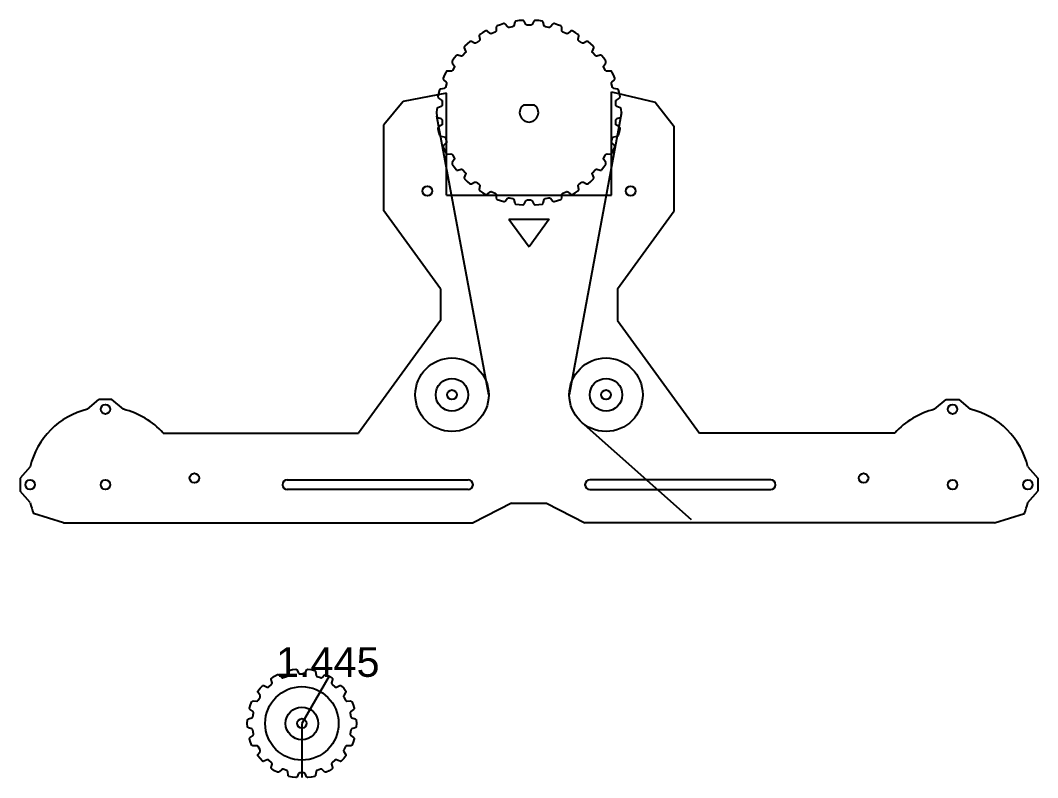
# Model space of a CAD drawing. Header units: inches. Extents: x 4 to 57.7, y -1.6 to 9.6.
# Drawn here: x 14.85 to 25.15, y -1.63 to 6.03 of the extents above; entities that cross this region are included whole.
import ezdxf

# ---------------------------------------------------------------- set-up
doc = ezdxf.new("R2010")
doc.units = ezdxf.units.IN
doc.header["$MEASUREMENT"] = 0
doc.layers.get('0').update_dxf_attribs({"lineweight": 25, "true_color": 0xffffff})
doc.styles.add('textstyle0', font='')
doc.styles.get('textstyle0').set_extended_font_data('Arial')

msp = doc.modelspace()

# ---------------------------------------------------------------- linework, layer by layer
at = {"color": 7, "true_color": 0x000000}
for p, q in [((19.711, 5.985), (19.677, 5.973)), ((19.745, 5.996), (19.711, 5.985)), ((19.748, 5.996), (19.745, 5.996)), ((19.753, 5.995), (19.748, 5.996)), ((19.756, 5.993), (19.753, 5.995)), ((19.76, 5.99), (19.756, 5.993)), ((19.782, 5.962), (19.76, 5.99)), ((19.856, 6.01), (19.847, 5.975)), ((19.857, 6.014), (19.856, 6.01)), ((19.86, 6.018), (19.857, 6.014)), ((19.864, 6.02), (19.86, 6.018)), ((19.867, 6.021), (19.864, 6.02)), ((19.902, 6.026), (19.867, 6.021)), ((19.938, 6.029), (19.902, 6.026)), ((19.941, 6.028), (19.938, 6.029)), ((19.945, 6.027), (19.941, 6.028)), ((19.948, 6.024), (19.945, 6.027)), ((19.951, 6.02), (19.948, 6.024)), ((19.967, 5.988), (19.951, 6.02)), ((19.97, 5.984), (19.967, 5.988)), ((19.973, 5.982), (19.97, 5.984)), ((19.977, 5.98), (19.973, 5.982)), ((19.981, 5.979), (19.977, 5.98)), ((20.019, 5.979), (19.981, 5.979)), ((20.023, 5.98), (20.019, 5.979)), ((20.027, 5.982), (20.023, 5.98)), ((20.03, 5.984), (20.027, 5.982)), ((20.033, 5.988), (20.03, 5.984)), ((20.049, 6.02), (20.033, 5.988)), ((20.052, 6.024), (20.049, 6.02)), ((20.055, 6.027), (20.052, 6.024)), ((20.059, 6.028), (20.055, 6.027)), ((20.062, 6.029), (20.059, 6.028)), ((20.098, 6.026), (20.062, 6.029)), ((20.133, 6.021), (20.098, 6.026)), ((20.136, 6.02), (20.133, 6.021)), ((20.14, 6.018), (20.136, 6.02)), ((20.143, 6.014), (20.14, 6.018)), ((20.144, 6.01), (20.143, 6.014)), ((20.153, 5.975), (20.144, 6.01)), ((20.24, 5.99), (20.218, 5.962)), ((20.244, 5.993), (20.24, 5.99)), ((20.247, 5.995), (20.244, 5.993)), ((20.252, 5.996), (20.247, 5.995)), ((20.255, 5.996), (20.252, 5.996)), ((20.289, 5.985), (20.255, 5.996)), ((20.323, 5.973), (20.289, 5.985)), ((19.497, 5.881), (19.496, 5.877)), ((19.496, 5.877), (19.496, 5.873)), ((19.499, 5.885), (19.497, 5.881)), ((19.501, 5.887), (19.499, 5.885)), ((19.532, 5.906), (19.501, 5.887)), ((19.563, 5.923), (19.532, 5.906)), ((19.567, 5.924), (19.563, 5.923)), ((19.571, 5.924), (19.567, 5.924)), ((19.575, 5.923), (19.571, 5.924)), ((19.579, 5.92), (19.575, 5.923)), ((19.607, 5.897), (19.579, 5.92)), ((19.61, 5.895), (19.607, 5.897)), ((19.615, 5.894), (19.61, 5.895)), ((19.619, 5.894), (19.615, 5.894)), ((19.623, 5.895), (19.619, 5.894)), ((19.657, 5.911), (19.623, 5.895)), ((19.661, 5.913), (19.657, 5.911)), ((19.664, 5.916), (19.661, 5.913)), ((19.666, 5.92), (19.664, 5.916)), ((19.667, 5.924), (19.666, 5.92)), ((19.668, 5.96), (19.667, 5.924)), ((19.669, 5.965), (19.668, 5.96)), ((19.671, 5.968), (19.669, 5.965)), ((19.674, 5.972), (19.671, 5.968)), ((19.677, 5.973), (19.674, 5.972)), ((19.785, 5.959), (19.782, 5.962)), ((19.789, 5.957), (19.785, 5.959)), ((19.793, 5.956), (19.789, 5.957)), ((19.798, 5.956), (19.793, 5.956)), ((19.834, 5.964), (19.798, 5.956)), ((19.839, 5.966), (19.834, 5.964)), ((19.842, 5.968), (19.839, 5.966)), ((19.845, 5.971), (19.842, 5.968)), ((19.847, 5.975), (19.845, 5.971)), ((20.155, 5.971), (20.153, 5.975)), ((20.158, 5.968), (20.155, 5.971)), ((20.161, 5.966), (20.158, 5.968)), ((20.166, 5.964), (20.161, 5.966)), ((20.202, 5.956), (20.166, 5.964)), ((20.207, 5.956), (20.202, 5.956)), ((20.211, 5.957), (20.207, 5.956)), ((20.215, 5.959), (20.211, 5.957)), ((20.218, 5.962), (20.215, 5.959)), ((20.326, 5.972), (20.323, 5.973)), ((20.329, 5.968), (20.326, 5.972)), ((20.331, 5.965), (20.329, 5.968)), ((20.332, 5.96), (20.331, 5.965)), ((20.333, 5.924), (20.332, 5.96)), ((20.334, 5.92), (20.333, 5.924)), ((20.336, 5.916), (20.334, 5.92)), ((20.339, 5.913), (20.336, 5.916)), ((20.343, 5.911), (20.339, 5.913)), ((20.377, 5.895), (20.343, 5.911)), ((20.381, 5.894), (20.377, 5.895)), ((20.385, 5.894), (20.381, 5.894)), ((20.39, 5.895), (20.385, 5.894)), ((20.393, 5.897), (20.39, 5.895)), ((20.421, 5.92), (20.393, 5.897)), ((20.425, 5.923), (20.421, 5.92)), ((20.429, 5.924), (20.425, 5.923)), ((20.433, 5.924), (20.429, 5.924)), ((20.437, 5.923), (20.433, 5.924)), ((20.468, 5.906), (20.437, 5.923)), ((20.499, 5.887), (20.468, 5.906)), ((20.501, 5.885), (20.499, 5.887)), ((20.503, 5.881), (20.501, 5.885)), ((20.504, 5.877), (20.503, 5.881)), ((20.504, 5.873), (20.504, 5.877)), ((19.374, 5.791), (19.348, 5.766)), ((19.401, 5.814), (19.374, 5.791)), ((19.404, 5.816), (19.401, 5.814)), ((19.408, 5.816), (19.404, 5.816)), ((19.412, 5.816), (19.408, 5.816)), ((19.416, 5.815), (19.412, 5.816)), ((19.448, 5.798), (19.416, 5.815)), ((19.453, 5.797), (19.448, 5.798)), ((19.457, 5.797), (19.453, 5.797)), ((19.461, 5.797), (19.457, 5.797)), ((19.465, 5.8), (19.461, 5.797)), ((19.495, 5.821), (19.465, 5.8)), ((19.499, 5.825), (19.495, 5.821)), ((19.496, 5.873), (19.502, 5.837)), ((19.501, 5.828), (19.499, 5.825)), ((19.502, 5.833), (19.501, 5.828)), ((19.502, 5.837), (19.502, 5.833)), ((20.498, 5.837), (20.504, 5.873)), ((20.498, 5.833), (20.498, 5.837)), ((20.499, 5.828), (20.498, 5.833)), ((20.501, 5.825), (20.499, 5.828)), ((20.505, 5.821), (20.501, 5.825)), ((20.535, 5.8), (20.505, 5.821)), ((20.539, 5.797), (20.535, 5.8)), ((20.543, 5.797), (20.539, 5.797)), ((20.547, 5.797), (20.543, 5.797)), ((20.552, 5.798), (20.547, 5.797)), ((20.584, 5.815), (20.552, 5.798)), ((20.588, 5.816), (20.584, 5.815)), ((20.592, 5.816), (20.588, 5.816)), ((20.596, 5.816), (20.592, 5.816)), ((20.599, 5.814), (20.596, 5.816)), ((20.626, 5.791), (20.599, 5.814)), ((20.652, 5.766), (20.626, 5.791)), ((19.265, 5.674), (19.243, 5.645)), ((19.267, 5.676), (19.265, 5.674)), ((19.271, 5.678), (19.267, 5.676)), ((19.275, 5.678), (19.271, 5.678)), ((19.28, 5.678), (19.275, 5.678)), ((19.314, 5.668), (19.28, 5.678)), ((19.319, 5.668), (19.314, 5.668)), ((19.323, 5.668), (19.319, 5.668)), ((19.327, 5.67), (19.323, 5.668)), ((19.33, 5.673), (19.327, 5.67)), ((19.355, 5.701), (19.33, 5.673)), ((19.346, 5.763), (19.344, 5.759)), ((19.344, 5.759), (19.344, 5.755)), ((19.344, 5.755), (19.345, 5.751)), ((19.345, 5.751), (19.358, 5.717)), ((19.348, 5.766), (19.346, 5.763)), ((19.358, 5.704), (19.355, 5.701)), ((19.358, 5.717), (19.359, 5.713)), ((19.359, 5.709), (19.358, 5.704)), ((19.359, 5.713), (19.359, 5.709)), ((20.641, 5.713), (20.642, 5.717)), ((20.641, 5.709), (20.641, 5.713)), ((20.642, 5.704), (20.641, 5.709)), ((20.642, 5.717), (20.655, 5.751)), ((20.645, 5.701), (20.642, 5.704)), ((20.67, 5.673), (20.645, 5.701)), ((20.654, 5.763), (20.652, 5.766)), ((20.656, 5.759), (20.654, 5.763)), ((20.655, 5.751), (20.656, 5.755)), ((20.656, 5.755), (20.656, 5.759)), ((20.673, 5.67), (20.67, 5.673)), ((20.677, 5.668), (20.673, 5.67)), ((20.681, 5.668), (20.677, 5.668)), ((20.686, 5.668), (20.681, 5.668)), ((20.72, 5.678), (20.686, 5.668)), ((20.725, 5.678), (20.72, 5.678)), ((20.729, 5.678), (20.725, 5.678)), ((20.733, 5.676), (20.729, 5.678)), ((20.735, 5.674), (20.733, 5.676)), ((20.757, 5.645), (20.735, 5.674)), ((19.222, 5.616), (19.221, 5.613)), ((19.221, 5.613), (19.221, 5.608)), ((19.221, 5.608), (19.221, 5.604)), ((19.221, 5.604), (19.223, 5.6)), ((19.243, 5.645), (19.222, 5.616)), ((19.223, 5.6), (19.243, 5.57)), ((19.243, 5.57), (19.245, 5.566)), ((19.245, 5.566), (19.246, 5.562)), ((20.754, 5.562), (20.755, 5.566)), ((20.755, 5.566), (20.757, 5.57)), ((20.778, 5.616), (20.757, 5.645)), ((20.757, 5.57), (20.777, 5.6)), ((20.777, 5.6), (20.779, 5.604)), ((20.779, 5.613), (20.778, 5.616)), ((20.779, 5.608), (20.779, 5.613)), ((20.779, 5.604), (20.779, 5.608)), ((19.145, 5.476), (19.131, 5.443)), ((19.16, 5.508), (19.145, 5.476)), ((19.162, 5.511), (19.16, 5.508)), ((19.166, 5.513), (19.162, 5.511)), ((19.17, 5.515), (19.166, 5.513)), ((19.174, 5.515), (19.17, 5.515)), ((19.21, 5.513), (19.174, 5.515)), ((19.215, 5.513), (19.21, 5.513)), ((19.219, 5.515), (19.215, 5.513)), ((19.222, 5.518), (19.219, 5.515)), ((19.225, 5.521), (19.222, 5.518)), ((19.243, 5.553), (19.225, 5.521)), ((19.245, 5.558), (19.243, 5.553)), ((19.246, 5.562), (19.245, 5.558)), ((20.755, 5.558), (20.754, 5.562)), ((20.757, 5.553), (20.755, 5.558)), ((20.775, 5.521), (20.757, 5.553)), ((20.778, 5.518), (20.775, 5.521)), ((20.781, 5.515), (20.778, 5.518)), ((20.785, 5.513), (20.781, 5.515)), ((20.79, 5.513), (20.785, 5.513)), ((20.826, 5.515), (20.79, 5.513)), ((20.83, 5.515), (20.826, 5.515)), ((20.834, 5.513), (20.83, 5.515)), ((20.838, 5.511), (20.834, 5.513)), ((20.84, 5.508), (20.838, 5.511)), ((20.855, 5.476), (20.84, 5.508)), ((20.869, 5.443), (20.855, 5.476)), ((19.131, 5.443), (19.131, 5.44)), ((19.131, 5.44), (19.131, 5.435)), ((19.131, 5.435), (19.133, 5.431)), ((19.133, 5.431), (19.135, 5.428)), ((19.135, 5.428), (19.161, 5.402)), ((19.165, 5.386), (19.153, 5.351)), ((19.161, 5.402), (19.164, 5.399)), ((19.164, 5.399), (19.165, 5.395)), ((19.165, 5.395), (19.165, 5.391)), ((19.165, 5.391), (19.165, 5.386)), ((20.835, 5.395), (20.836, 5.399)), ((20.835, 5.391), (20.835, 5.395)), ((20.835, 5.386), (20.835, 5.391)), ((20.847, 5.351), (20.835, 5.386)), ((20.836, 5.399), (20.839, 5.402)), ((20.839, 5.402), (20.865, 5.428)), ((20.865, 5.428), (20.867, 5.431)), ((20.867, 5.431), (20.869, 5.435)), ((20.869, 5.44), (20.869, 5.443)), ((20.869, 5.435), (20.869, 5.44)), ((19.084, 5.29), (19.078, 5.254)), ((19.093, 5.325), (19.084, 5.29)), ((19.094, 5.327), (19.093, 5.325)), ((19.097, 5.331), (19.094, 5.327)), ((19.101, 5.333), (19.097, 5.331)), ((19.105, 5.334), (19.101, 5.333)), ((19.141, 5.34), (19.105, 5.334)), ((19.145, 5.341), (19.141, 5.34)), ((19.148, 5.343), (19.145, 5.341)), ((19.151, 5.347), (19.148, 5.343)), ((19.153, 5.351), (19.151, 5.347)), ((19.165, 4.26), (19.165, 5.293)), ((20.835, 4.26), (20.835, 5.307)), ((20.849, 5.347), (20.847, 5.351)), ((20.852, 5.343), (20.849, 5.347)), ((20.855, 5.341), (20.852, 5.343)), ((20.859, 5.34), (20.855, 5.341)), ((20.895, 5.334), (20.859, 5.34)), ((20.899, 5.333), (20.895, 5.334)), ((20.903, 5.331), (20.899, 5.333)), ((20.906, 5.327), (20.903, 5.331)), ((20.907, 5.325), (20.906, 5.327)), ((20.916, 5.29), (20.907, 5.325)), ((20.922, 5.254), (20.916, 5.29)), ((19.109, 5.156), (19.075, 5.143)), ((19.078, 5.254), (19.078, 5.251)), ((19.078, 5.251), (19.079, 5.247)), ((19.079, 5.247), (19.082, 5.243)), ((19.082, 5.243), (19.085, 5.241)), ((19.085, 5.241), (19.115, 5.221)), ((19.112, 5.158), (19.109, 5.156)), ((19.115, 5.161), (19.112, 5.158)), ((19.115, 5.221), (19.119, 5.218)), ((19.117, 5.165), (19.115, 5.161)), ((19.119, 5.169), (19.117, 5.165)), ((19.119, 5.218), (19.121, 5.215)), ((19.122, 5.206), (19.119, 5.169)), ((19.121, 5.215), (19.122, 5.211)), ((19.122, 5.211), (19.122, 5.206)), ((20.878, 5.211), (20.879, 5.215)), ((20.878, 5.206), (20.878, 5.211)), ((20.881, 5.169), (20.878, 5.206)), ((20.879, 5.215), (20.881, 5.218)), ((20.881, 5.218), (20.885, 5.221)), ((20.883, 5.165), (20.881, 5.169)), ((20.885, 5.161), (20.883, 5.165)), ((20.885, 5.221), (20.915, 5.241)), ((20.888, 5.158), (20.885, 5.161)), ((20.891, 5.156), (20.888, 5.158)), ((20.925, 5.143), (20.891, 5.156)), ((20.915, 5.241), (20.918, 5.243)), ((20.918, 5.243), (20.921, 5.247)), ((20.921, 5.247), (20.922, 5.251)), ((20.922, 5.251), (20.922, 5.254)), ((19.065, 5.131), (19.064, 5.095)), ((19.064, 5.095), (19.065, 5.059)), ((19.066, 5.134), (19.065, 5.131)), ((19.065, 5.059), (19.066, 5.056)), ((19.068, 5.138), (19.066, 5.134)), ((19.066, 5.056), (19.068, 5.052)), ((19.071, 5.141), (19.068, 5.138)), ((19.068, 5.052), (19.071, 5.049)), ((19.075, 5.143), (19.071, 5.141)), ((19.071, 5.049), (19.075, 5.047)), ((20.929, 5.141), (20.925, 5.143)), ((20.925, 5.047), (20.929, 5.049)), ((20.932, 5.138), (20.929, 5.141)), ((20.929, 5.049), (20.932, 5.052)), ((20.934, 5.134), (20.932, 5.138)), ((20.932, 5.052), (20.934, 5.056)), ((20.935, 5.131), (20.934, 5.134)), ((20.934, 5.056), (20.935, 5.059)), ((20.936, 5.095), (20.935, 5.131)), ((20.935, 5.059), (20.936, 5.095)), ((18.529, 4.101), (18.529, 4.972)), ((19.075, 5.047), (19.109, 5.035)), ((19.082, 4.947), (19.079, 4.943)), ((19.085, 4.95), (19.082, 4.947)), ((19.115, 4.969), (19.085, 4.95)), ((19.109, 5.035), (19.112, 5.032)), ((19.112, 5.032), (19.115, 5.029)), ((19.115, 5.029), (19.117, 5.026)), ((19.119, 4.972), (19.115, 4.969)), ((19.117, 5.026), (19.119, 5.021)), ((19.119, 5.021), (19.122, 4.984)), ((19.121, 4.975), (19.119, 4.972)), ((19.122, 4.98), (19.121, 4.975)), ((19.122, 4.984), (19.122, 4.98)), ((20.878, 4.984), (20.881, 5.021)), ((20.878, 4.98), (20.878, 4.984)), ((20.879, 4.975), (20.878, 4.98)), ((20.881, 4.972), (20.879, 4.975)), ((20.881, 5.021), (20.883, 5.026)), ((20.885, 4.969), (20.881, 4.972)), ((20.883, 5.026), (20.885, 5.029)), ((20.885, 5.029), (20.888, 5.032)), ((20.915, 4.95), (20.885, 4.969)), ((20.888, 5.032), (20.891, 5.035)), ((20.891, 5.035), (20.925, 5.047)), ((20.918, 4.947), (20.915, 4.95)), ((20.921, 4.943), (20.918, 4.947)), ((21.471, 4.101), (21.471, 4.954)), ((19.079, 4.943), (19.078, 4.939)), ((19.078, 4.939), (19.078, 4.936)), ((19.078, 4.936), (19.084, 4.9)), ((19.084, 4.9), (19.093, 4.866)), ((19.093, 4.866), (19.094, 4.863)), ((19.094, 4.863), (19.097, 4.859)), ((19.097, 4.859), (19.101, 4.857)), ((19.101, 4.857), (19.105, 4.856)), ((19.105, 4.856), (19.141, 4.851)), ((19.141, 4.851), (19.145, 4.849)), ((19.145, 4.849), (19.148, 4.847)), ((19.148, 4.847), (19.151, 4.844)), ((19.151, 4.844), (19.153, 4.84)), ((20.847, 4.84), (20.849, 4.844)), ((20.849, 4.844), (20.852, 4.847)), ((20.852, 4.847), (20.855, 4.849)), ((20.855, 4.849), (20.859, 4.851)), ((20.859, 4.851), (20.895, 4.856)), ((20.895, 4.856), (20.899, 4.857)), ((20.899, 4.857), (20.903, 4.859)), ((20.903, 4.859), (20.906, 4.863)), ((20.906, 4.863), (20.907, 4.866)), ((20.907, 4.866), (20.916, 4.9)), ((20.916, 4.9), (20.922, 4.936)), ((20.922, 4.939), (20.921, 4.943)), ((20.922, 4.936), (20.922, 4.939)), ((19.133, 4.759), (19.131, 4.755)), ((19.131, 4.755), (19.131, 4.751)), ((19.131, 4.751), (19.131, 4.747)), ((19.131, 4.747), (19.145, 4.714)), ((19.135, 4.763), (19.133, 4.759)), ((19.161, 4.788), (19.135, 4.763)), ((19.153, 4.84), (19.165, 4.804)), ((19.164, 4.791), (19.161, 4.788)), ((19.165, 4.795), (19.164, 4.791)), ((19.165, 4.804), (19.165, 4.8)), ((19.165, 4.8), (19.165, 4.795)), ((20.835, 4.804), (20.847, 4.84)), ((20.835, 4.8), (20.835, 4.804)), ((20.835, 4.795), (20.835, 4.8)), ((20.836, 4.791), (20.835, 4.795)), ((20.839, 4.788), (20.836, 4.791)), ((20.865, 4.763), (20.839, 4.788)), ((20.855, 4.714), (20.869, 4.747)), ((20.867, 4.759), (20.865, 4.763)), ((20.869, 4.755), (20.867, 4.759)), ((20.869, 4.751), (20.869, 4.755)), ((20.869, 4.747), (20.869, 4.751)), ((19.145, 4.714), (19.16, 4.682)), ((19.16, 4.682), (19.162, 4.679)), ((19.162, 4.679), (19.166, 4.677)), ((19.166, 4.677), (19.17, 4.675)), ((19.17, 4.675), (19.174, 4.675)), ((19.174, 4.675), (19.21, 4.677)), ((19.21, 4.677), (19.215, 4.677)), ((19.215, 4.677), (19.219, 4.675)), ((19.219, 4.675), (19.222, 4.673)), ((19.222, 4.673), (19.225, 4.669)), ((19.225, 4.669), (19.243, 4.637)), ((19.243, 4.637), (19.245, 4.633)), ((20.755, 4.633), (20.757, 4.637)), ((20.757, 4.637), (20.775, 4.669)), ((20.775, 4.669), (20.778, 4.673)), ((20.778, 4.673), (20.781, 4.675)), ((20.781, 4.675), (20.785, 4.677)), ((20.785, 4.677), (20.79, 4.677)), ((20.79, 4.677), (20.826, 4.675)), ((20.826, 4.675), (20.83, 4.675)), ((20.83, 4.675), (20.834, 4.677)), ((20.834, 4.677), (20.838, 4.679)), ((20.838, 4.679), (20.84, 4.682)), ((20.84, 4.682), (20.855, 4.714)), ((19.223, 4.59), (19.221, 4.586)), ((19.221, 4.586), (19.221, 4.582)), ((19.221, 4.582), (19.221, 4.577)), ((19.221, 4.577), (19.222, 4.574)), ((19.222, 4.574), (19.243, 4.545)), ((19.243, 4.62), (19.223, 4.59)), ((19.245, 4.624), (19.243, 4.62)), ((19.243, 4.545), (19.265, 4.516)), ((19.245, 4.633), (19.246, 4.628)), ((19.246, 4.628), (19.245, 4.624)), ((20.735, 4.516), (20.757, 4.545)), ((20.754, 4.628), (20.755, 4.633)), ((20.755, 4.624), (20.754, 4.628)), ((20.757, 4.62), (20.755, 4.624)), ((20.777, 4.59), (20.757, 4.62)), ((20.757, 4.545), (20.778, 4.574)), ((20.779, 4.586), (20.777, 4.59)), ((20.778, 4.574), (20.779, 4.577)), ((20.779, 4.582), (20.779, 4.586)), ((20.779, 4.577), (20.779, 4.582)), ((19.265, 4.516), (19.267, 4.514)), ((19.267, 4.514), (19.271, 4.513)), ((19.271, 4.513), (19.275, 4.512)), ((19.275, 4.512), (19.28, 4.512)), ((19.28, 4.512), (19.314, 4.522)), ((19.314, 4.522), (19.319, 4.523)), ((19.319, 4.523), (19.323, 4.522)), ((19.323, 4.522), (19.327, 4.52)), ((19.327, 4.52), (19.33, 4.517)), ((19.33, 4.517), (19.355, 4.49)), ((19.345, 4.439), (19.344, 4.435)), ((19.344, 4.435), (19.344, 4.431)), ((19.344, 4.431), (19.346, 4.427)), ((19.358, 4.473), (19.345, 4.439)), ((19.355, 4.49), (19.358, 4.486)), ((19.358, 4.486), (19.359, 4.482)), ((19.359, 4.477), (19.358, 4.473)), ((19.359, 4.482), (19.359, 4.477)), ((20.641, 4.482), (20.642, 4.486)), ((20.641, 4.477), (20.641, 4.482)), ((20.642, 4.473), (20.641, 4.477)), ((20.642, 4.486), (20.645, 4.49)), ((20.655, 4.439), (20.642, 4.473)), ((20.645, 4.49), (20.67, 4.517)), ((20.654, 4.427), (20.656, 4.431)), ((20.656, 4.435), (20.655, 4.439)), ((20.656, 4.431), (20.656, 4.435)), ((20.67, 4.517), (20.673, 4.52)), ((20.673, 4.52), (20.677, 4.522)), ((20.677, 4.522), (20.681, 4.523)), ((20.681, 4.523), (20.686, 4.522)), ((20.686, 4.522), (20.72, 4.512)), ((20.72, 4.512), (20.725, 4.512)), ((20.725, 4.512), (20.729, 4.513)), ((20.729, 4.513), (20.733, 4.514)), ((20.733, 4.514), (20.735, 4.516)), ((19.346, 4.427), (19.348, 4.424)), ((19.348, 4.424), (19.374, 4.399)), ((19.374, 4.399), (19.401, 4.376)), ((19.401, 4.376), (19.404, 4.375)), ((19.404, 4.375), (19.408, 4.374)), ((19.408, 4.374), (19.412, 4.374)), ((19.412, 4.374), (19.416, 4.375)), ((19.416, 4.375), (19.448, 4.392)), ((19.448, 4.392), (19.453, 4.393)), ((19.453, 4.393), (19.457, 4.394)), ((19.457, 4.394), (19.461, 4.393)), ((19.461, 4.393), (19.465, 4.391)), ((19.465, 4.391), (19.495, 4.369)), ((19.495, 4.369), (19.499, 4.366)), ((19.502, 4.353), (19.496, 4.318)), ((19.499, 4.366), (19.501, 4.362)), ((19.501, 4.362), (19.502, 4.358)), ((19.502, 4.358), (19.502, 4.353)), ((20.498, 4.358), (20.499, 4.362)), ((20.498, 4.353), (20.498, 4.358)), ((20.504, 4.318), (20.498, 4.353)), ((20.499, 4.362), (20.501, 4.366)), ((20.501, 4.366), (20.505, 4.369)), ((20.505, 4.369), (20.535, 4.391)), ((20.535, 4.391), (20.539, 4.393)), ((20.539, 4.393), (20.543, 4.394)), ((20.543, 4.394), (20.547, 4.393)), ((20.547, 4.393), (20.552, 4.392)), ((20.552, 4.392), (20.584, 4.375)), ((20.584, 4.375), (20.588, 4.374)), ((20.588, 4.374), (20.592, 4.374)), ((20.592, 4.374), (20.596, 4.375)), ((20.596, 4.375), (20.599, 4.376)), ((20.599, 4.376), (20.626, 4.399)), ((20.626, 4.399), (20.652, 4.424)), ((20.652, 4.424), (20.654, 4.427)), ((19.496, 4.318), (19.496, 4.313)), ((19.496, 4.313), (19.497, 4.309)), ((19.497, 4.309), (19.499, 4.305)), ((19.499, 4.305), (19.501, 4.303)), ((19.501, 4.303), (19.532, 4.284)), ((19.532, 4.284), (19.563, 4.267)), ((19.563, 4.267), (19.567, 4.266)), ((19.567, 4.266), (19.571, 4.266)), ((19.571, 4.266), (19.575, 4.267)), ((19.575, 4.267), (19.579, 4.27)), ((19.579, 4.27), (19.607, 4.293)), ((19.607, 4.293), (19.61, 4.295)), ((19.61, 4.295), (19.615, 4.296)), ((19.615, 4.296), (19.619, 4.296)), ((19.619, 4.296), (19.623, 4.295)), ((19.623, 4.295), (19.657, 4.28)), ((19.657, 4.28), (19.661, 4.277)), ((19.661, 4.277), (19.664, 4.274)), ((19.664, 4.274), (19.666, 4.27)), ((19.666, 4.27), (19.667, 4.266)), ((19.667, 4.266), (19.668, 4.23)), ((19.668, 4.23), (19.669, 4.226)), ((19.669, 4.226), (19.671, 4.222)), ((19.76, 4.2), (19.782, 4.229)), ((19.782, 4.229), (19.785, 4.231)), ((19.785, 4.231), (19.789, 4.233)), ((19.789, 4.233), (19.793, 4.234)), ((19.793, 4.234), (19.798, 4.234)), ((19.798, 4.234), (19.834, 4.226)), ((19.834, 4.226), (19.839, 4.225)), ((19.839, 4.225), (19.842, 4.222)), ((20.158, 4.222), (20.161, 4.225)), ((20.161, 4.225), (20.166, 4.226)), ((20.166, 4.226), (20.202, 4.234)), ((20.202, 4.234), (20.207, 4.234)), ((20.207, 4.234), (20.211, 4.233)), ((20.211, 4.233), (20.215, 4.231)), ((20.215, 4.231), (20.218, 4.229)), ((20.218, 4.229), (20.24, 4.2)), ((20.329, 4.222), (20.331, 4.226)), ((20.331, 4.226), (20.332, 4.23)), ((20.332, 4.23), (20.333, 4.266)), ((20.333, 4.266), (20.334, 4.27)), ((20.334, 4.27), (20.336, 4.274)), ((20.336, 4.274), (20.339, 4.277)), ((20.339, 4.277), (20.343, 4.28)), ((20.343, 4.28), (20.377, 4.295)), ((20.377, 4.295), (20.381, 4.296)), ((20.381, 4.296), (20.385, 4.296)), ((20.385, 4.296), (20.39, 4.295)), ((20.39, 4.295), (20.393, 4.293)), ((20.393, 4.293), (20.421, 4.27)), ((20.421, 4.27), (20.425, 4.267)), ((20.425, 4.267), (20.429, 4.266)), ((20.429, 4.266), (20.433, 4.266)), ((20.433, 4.266), (20.437, 4.267)), ((20.437, 4.267), (20.468, 4.284)), ((20.468, 4.284), (20.499, 4.303)), ((20.499, 4.303), (20.501, 4.305)), ((20.501, 4.305), (20.503, 4.309)), ((20.503, 4.309), (20.504, 4.313)), ((20.504, 4.313), (20.504, 4.318)), ((19.671, 4.222), (19.674, 4.219)), ((19.674, 4.219), (19.677, 4.217)), ((19.677, 4.217), (19.711, 4.205)), ((19.711, 4.205), (19.745, 4.195)), ((19.745, 4.195), (19.748, 4.194)), ((19.748, 4.194), (19.753, 4.195)), ((19.753, 4.195), (19.756, 4.197)), ((19.756, 4.197), (19.76, 4.2)), ((19.842, 4.222), (19.845, 4.219)), ((19.845, 4.219), (19.847, 4.215)), ((19.847, 4.215), (19.856, 4.18)), ((19.856, 4.18), (19.857, 4.176)), ((19.857, 4.176), (19.86, 4.172)), ((19.86, 4.172), (19.864, 4.17)), ((19.864, 4.17), (19.867, 4.169)), ((19.867, 4.169), (19.902, 4.164)), ((19.902, 4.164), (19.938, 4.161)), ((19.938, 4.161), (19.941, 4.162)), ((19.941, 4.162), (19.945, 4.164)), ((19.945, 4.164), (19.948, 4.166)), ((19.948, 4.166), (19.951, 4.17)), ((19.951, 4.17), (19.967, 4.202)), ((19.967, 4.202), (19.97, 4.206)), ((19.97, 4.206), (19.973, 4.208)), ((19.973, 4.208), (19.977, 4.21)), ((19.977, 4.21), (19.981, 4.211)), ((19.981, 4.211), (20.019, 4.211)), ((20.019, 4.211), (20.023, 4.21)), ((20.023, 4.21), (20.027, 4.208)), ((20.027, 4.208), (20.03, 4.206)), ((20.03, 4.206), (20.033, 4.202)), ((20.033, 4.202), (20.049, 4.17)), ((20.049, 4.17), (20.052, 4.166)), ((20.052, 4.166), (20.055, 4.164)), ((20.055, 4.164), (20.059, 4.162)), ((20.059, 4.162), (20.062, 4.161)), ((20.062, 4.161), (20.098, 4.164)), ((20.098, 4.164), (20.133, 4.169)), ((20.133, 4.169), (20.136, 4.17)), ((20.136, 4.17), (20.14, 4.172)), ((20.14, 4.172), (20.143, 4.176)), ((20.143, 4.176), (20.144, 4.18)), ((20.144, 4.18), (20.153, 4.215)), ((20.153, 4.215), (20.155, 4.219)), ((20.155, 4.219), (20.158, 4.222)), ((20.24, 4.2), (20.244, 4.197)), ((20.244, 4.197), (20.247, 4.195)), ((20.247, 4.195), (20.252, 4.194)), ((20.252, 4.194), (20.255, 4.195)), ((20.255, 4.195), (20.289, 4.205)), ((20.289, 4.205), (20.323, 4.217)), ((20.323, 4.217), (20.326, 4.219)), ((20.326, 4.219), (20.329, 4.222)), ((19.102, 3.313), (18.529, 4.101)), ((20.898, 3.313), (21.471, 4.101)), ((19.102, 2.99), (18.272, 1.85)), ((20.898, 2.99), (21.728, 1.85)), ((15.528, 2.093), (15.644, 2.192)), ((15.776, 2.192), (15.644, 2.192)), ((15.892, 2.093), (15.776, 2.192)), ((24.108, 2.093), (24.224, 2.192)), ((24.224, 2.192), (24.356, 2.192)), ((24.472, 2.093), (24.356, 2.192)), ((16.295, 1.852), (18.272, 1.85)), ((23.705, 1.852), (21.728, 1.85)), ((14.947, 1.512), (14.848, 1.396)), ((25.053, 1.512), (25.152, 1.396)), ((14.848, 1.396), (14.848, 1.265)), ((25.152, 1.396), (25.152, 1.265)), ((14.947, 1.148), (14.848, 1.265)), ((25.053, 1.148), (25.152, 1.265)), ((19.822, 1.142), (19.433, 0.944)), ((20.178, 1.142), (20.567, 0.944)), ((15.287, 0.944), (14.983, 1.037)), ((24.713, 0.944), (25.017, 1.037)), ((15.287, 0.944), (19.433, 0.944)), ((24.713, 0.944), (20.567, 0.944)), ((17.394, -0.627), (17.423, -0.608)), ((17.423, -0.608), (17.454, -0.592)), ((17.454, -0.592), (17.457, -0.591)), ((17.457, -0.591), (17.461, -0.591)), ((17.461, -0.591), (17.466, -0.593)), ((17.466, -0.593), (17.469, -0.595)), ((17.469, -0.595), (17.495, -0.62)), ((17.511, -0.623), (17.546, -0.61)), ((17.546, -0.61), (17.55, -0.608)), ((17.55, -0.608), (17.553, -0.605)), ((17.553, -0.605), (17.555, -0.602)), ((17.555, -0.602), (17.556, -0.597)), ((17.556, -0.597), (17.56, -0.562)), ((17.56, -0.562), (17.561, -0.558)), ((17.561, -0.558), (17.564, -0.554)), ((17.564, -0.554), (17.567, -0.551)), ((17.567, -0.551), (17.569, -0.55)), ((17.569, -0.55), (17.604, -0.542)), ((17.604, -0.542), (17.638, -0.538)), ((17.638, -0.538), (17.641, -0.538)), ((17.641, -0.538), (17.645, -0.54)), ((17.645, -0.54), (17.648, -0.542)), ((17.648, -0.542), (17.651, -0.546)), ((17.651, -0.546), (17.667, -0.578)), ((17.667, -0.578), (17.669, -0.581)), ((17.669, -0.581), (17.673, -0.584)), ((17.673, -0.584), (17.677, -0.586)), ((17.677, -0.586), (17.681, -0.586)), ((17.681, -0.586), (17.718, -0.586)), ((17.718, -0.586), (17.722, -0.586)), ((17.722, -0.586), (17.726, -0.584)), ((17.726, -0.584), (17.73, -0.581)), ((17.73, -0.581), (17.732, -0.578)), ((17.732, -0.578), (17.748, -0.546)), ((17.748, -0.546), (17.751, -0.542)), ((17.751, -0.542), (17.754, -0.54)), ((17.754, -0.54), (17.758, -0.538)), ((17.758, -0.538), (17.761, -0.538)), ((17.761, -0.538), (17.795, -0.542)), ((17.795, -0.542), (17.83, -0.55)), ((17.83, -0.55), (17.832, -0.551)), ((17.832, -0.551), (17.835, -0.554)), ((17.835, -0.554), (17.838, -0.558)), ((17.838, -0.558), (17.839, -0.562)), ((17.839, -0.562), (17.843, -0.597)), ((17.843, -0.597), (17.844, -0.602)), ((17.844, -0.602), (17.846, -0.605)), ((17.846, -0.605), (17.849, -0.608)), ((17.849, -0.608), (17.853, -0.61)), ((17.853, -0.61), (17.888, -0.623)), ((17.904, -0.62), (17.93, -0.595)), ((17.93, -0.595), (17.933, -0.593)), ((17.933, -0.593), (17.938, -0.591)), ((17.938, -0.591), (17.942, -0.591)), ((17.942, -0.591), (17.945, -0.592)), ((17.945, -0.592), (17.976, -0.608)), ((17.976, -0.608), (18.005, -0.627)), ((17.276, -0.731), (17.3, -0.705)), ((17.3, -0.705), (17.302, -0.704)), ((17.302, -0.704), (17.307, -0.702)), ((17.307, -0.702), (17.311, -0.702)), ((17.311, -0.702), (17.315, -0.704)), ((17.315, -0.704), (17.348, -0.718)), ((17.348, -0.718), (17.352, -0.719)), ((17.352, -0.719), (17.356, -0.719)), ((17.356, -0.719), (17.36, -0.718)), ((17.36, -0.718), (17.364, -0.715)), ((17.364, -0.715), (17.392, -0.692)), ((17.389, -0.637), (17.39, -0.633)), ((17.389, -0.641), (17.389, -0.637)), ((17.398, -0.676), (17.389, -0.641)), ((17.39, -0.633), (17.392, -0.629)), ((17.392, -0.629), (17.394, -0.627)), ((17.392, -0.692), (17.395, -0.688)), ((17.395, -0.688), (17.397, -0.684)), ((17.397, -0.684), (17.398, -0.68)), ((17.398, -0.68), (17.398, -0.676)), ((17.495, -0.62), (17.498, -0.622)), ((17.498, -0.622), (17.503, -0.624)), ((17.503, -0.624), (17.507, -0.624)), ((17.507, -0.624), (17.511, -0.623)), ((17.888, -0.623), (17.892, -0.624)), ((17.892, -0.624), (17.896, -0.624)), ((17.896, -0.624), (17.901, -0.622)), ((17.901, -0.622), (17.904, -0.62)), ((18.01, -0.641), (18.001, -0.676)), ((18.001, -0.676), (18.001, -0.68)), ((18.001, -0.68), (18.002, -0.684)), ((18.002, -0.684), (18.004, -0.688)), ((18.004, -0.688), (18.007, -0.692)), ((18.005, -0.627), (18.007, -0.629)), ((18.007, -0.629), (18.009, -0.633)), ((18.007, -0.692), (18.035, -0.715)), ((18.009, -0.633), (18.01, -0.637)), ((18.01, -0.637), (18.01, -0.641)), ((18.035, -0.715), (18.039, -0.718)), ((18.039, -0.718), (18.043, -0.719)), ((18.043, -0.719), (18.047, -0.719)), ((18.047, -0.719), (18.051, -0.718)), ((18.051, -0.718), (18.084, -0.704)), ((18.084, -0.704), (18.088, -0.702)), ((18.088, -0.702), (18.092, -0.702)), ((18.092, -0.702), (18.097, -0.704)), ((18.097, -0.704), (18.099, -0.705)), ((18.099, -0.705), (18.123, -0.731)), ((17.253, -0.766), (17.254, -0.762)), ((17.254, -0.77), (17.253, -0.766)), ((17.254, -0.762), (17.255, -0.759)), ((17.256, -0.774), (17.254, -0.77)), ((17.255, -0.759), (17.276, -0.731)), ((17.276, -0.804), (17.256, -0.774)), ((17.257, -0.852), (17.276, -0.82)), ((17.277, -0.808), (17.276, -0.804)), ((17.276, -0.82), (17.278, -0.816)), ((17.278, -0.812), (17.277, -0.808)), ((17.278, -0.816), (17.278, -0.812)), ((18.122, -0.808), (18.121, -0.812)), ((18.121, -0.812), (18.121, -0.816)), ((18.121, -0.816), (18.123, -0.82)), ((18.123, -0.804), (18.122, -0.808)), ((18.123, -0.731), (18.144, -0.759)), ((18.143, -0.774), (18.123, -0.804)), ((18.123, -0.82), (18.142, -0.852)), ((18.145, -0.77), (18.143, -0.774)), ((18.144, -0.759), (18.145, -0.762)), ((18.145, -0.762), (18.146, -0.766)), ((18.146, -0.766), (18.145, -0.77)), ((17.17, -0.931), (17.18, -0.897)), ((17.18, -0.897), (17.194, -0.865)), ((17.194, -0.865), (17.196, -0.863)), ((17.196, -0.863), (17.199, -0.86)), ((17.199, -0.86), (17.203, -0.858)), ((17.203, -0.858), (17.207, -0.858)), ((17.207, -0.858), (17.243, -0.86)), ((17.243, -0.86), (17.247, -0.86)), ((17.247, -0.86), (17.251, -0.858)), ((17.251, -0.858), (17.255, -0.856)), ((17.255, -0.856), (17.257, -0.852)), ((18.142, -0.852), (18.144, -0.856)), ((18.144, -0.856), (18.148, -0.858)), ((18.148, -0.858), (18.152, -0.86)), ((18.152, -0.86), (18.156, -0.86)), ((18.156, -0.86), (18.192, -0.858)), ((18.192, -0.858), (18.196, -0.858)), ((18.196, -0.858), (18.2, -0.86)), ((18.2, -0.86), (18.203, -0.863)), ((18.203, -0.863), (18.205, -0.865)), ((18.205, -0.865), (18.219, -0.897)), ((18.219, -0.897), (18.229, -0.931)), ((17.159, -1.04), (17.193, -1.03)), ((17.17, -0.934), (17.17, -0.931)), ((17.171, -0.938), (17.17, -0.934)), ((17.173, -0.942), (17.171, -0.938)), ((17.176, -0.945), (17.173, -0.942)), ((17.205, -0.966), (17.176, -0.945)), ((17.193, -1.03), (17.197, -1.028)), ((17.197, -1.028), (17.2, -1.025)), ((17.2, -1.025), (17.203, -1.022)), ((17.203, -1.022), (17.204, -1.018)), ((17.204, -1.018), (17.211, -0.981)), ((17.208, -0.969), (17.205, -0.966)), ((17.21, -0.973), (17.208, -0.969)), ((17.211, -0.977), (17.21, -0.973)), ((17.211, -0.981), (17.211, -0.977)), ((18.189, -0.973), (18.188, -0.977)), ((18.188, -0.977), (18.188, -0.981)), ((18.188, -0.981), (18.195, -1.018)), ((18.191, -0.969), (18.189, -0.973)), ((18.194, -0.966), (18.191, -0.969)), ((18.223, -0.945), (18.194, -0.966)), ((18.195, -1.018), (18.196, -1.022)), ((18.196, -1.022), (18.199, -1.025)), ((18.199, -1.025), (18.202, -1.028)), ((18.202, -1.028), (18.206, -1.03)), ((18.206, -1.03), (18.24, -1.04)), ((18.226, -0.942), (18.223, -0.945)), ((18.228, -0.938), (18.226, -0.942)), ((18.229, -0.934), (18.228, -0.938)), ((18.229, -0.931), (18.229, -0.934)), ((17.147, -1.086), (17.149, -1.051)), ((17.149, -1.121), (17.147, -1.086)), ((17.149, -1.048), (17.152, -1.045)), ((17.149, -1.051), (17.149, -1.048)), ((17.149, -1.124), (17.149, -1.121)), ((17.152, -1.128), (17.149, -1.124)), ((17.152, -1.045), (17.155, -1.042)), ((17.155, -1.13), (17.152, -1.128)), ((17.155, -1.042), (17.159, -1.04)), ((17.159, -1.132), (17.155, -1.13)), ((17.193, -1.142), (17.159, -1.132)), ((18.24, -1.132), (18.206, -1.142)), ((18.24, -1.04), (18.244, -1.042)), ((18.244, -1.13), (18.24, -1.132)), ((18.244, -1.042), (18.247, -1.045)), ((18.247, -1.128), (18.244, -1.13)), ((18.247, -1.045), (18.25, -1.048)), ((18.25, -1.124), (18.247, -1.128)), ((18.25, -1.048), (18.25, -1.051)), ((18.25, -1.051), (18.252, -1.086)), ((18.252, -1.086), (18.25, -1.121)), ((18.25, -1.121), (18.25, -1.124)), ((17.17, -1.239), (17.171, -1.235)), ((17.171, -1.235), (17.173, -1.231)), ((17.173, -1.231), (17.176, -1.228)), ((17.176, -1.228), (17.205, -1.207)), ((17.197, -1.144), (17.193, -1.142)), ((17.2, -1.147), (17.197, -1.144)), ((17.203, -1.151), (17.2, -1.147)), ((17.204, -1.155), (17.203, -1.151)), ((17.211, -1.191), (17.204, -1.155)), ((17.205, -1.207), (17.208, -1.204)), ((17.208, -1.204), (17.21, -1.2)), ((17.21, -1.2), (17.211, -1.196)), ((17.211, -1.196), (17.211, -1.191)), ((18.195, -1.155), (18.188, -1.191)), ((18.188, -1.191), (18.188, -1.196)), ((18.188, -1.196), (18.189, -1.2)), ((18.189, -1.2), (18.191, -1.204)), ((18.191, -1.204), (18.194, -1.207)), ((18.194, -1.207), (18.223, -1.228)), ((18.196, -1.151), (18.195, -1.155)), ((18.199, -1.147), (18.196, -1.151)), ((18.202, -1.144), (18.199, -1.147)), ((18.206, -1.142), (18.202, -1.144)), ((18.223, -1.228), (18.226, -1.231)), ((18.226, -1.231), (18.228, -1.235)), ((18.228, -1.235), (18.229, -1.239)), ((17.17, -1.242), (17.17, -1.239)), ((17.18, -1.275), (17.17, -1.242)), ((17.194, -1.308), (17.18, -1.275)), ((17.196, -1.31), (17.194, -1.308)), ((17.199, -1.312), (17.196, -1.31)), ((17.203, -1.314), (17.199, -1.312)), ((17.207, -1.314), (17.203, -1.314)), ((17.243, -1.312), (17.207, -1.314)), ((17.247, -1.312), (17.243, -1.312)), ((17.251, -1.314), (17.247, -1.312)), ((17.255, -1.317), (17.251, -1.314)), ((17.257, -1.32), (17.255, -1.317)), ((17.276, -1.352), (17.257, -1.32)), ((18.142, -1.32), (18.123, -1.352)), ((18.144, -1.317), (18.142, -1.32)), ((18.148, -1.314), (18.144, -1.317)), ((18.152, -1.312), (18.148, -1.314)), ((18.156, -1.312), (18.152, -1.312)), ((18.192, -1.314), (18.156, -1.312)), ((18.196, -1.314), (18.192, -1.314)), ((18.2, -1.312), (18.196, -1.314)), ((18.203, -1.31), (18.2, -1.312)), ((18.205, -1.308), (18.203, -1.31)), ((18.219, -1.275), (18.205, -1.308)), ((18.229, -1.242), (18.219, -1.275)), ((18.229, -1.239), (18.229, -1.242)), ((17.253, -1.407), (17.254, -1.402)), ((17.254, -1.411), (17.253, -1.407)), ((17.254, -1.402), (17.256, -1.398)), ((17.255, -1.413), (17.254, -1.411)), ((17.276, -1.441), (17.255, -1.413)), ((17.256, -1.398), (17.276, -1.369)), ((17.278, -1.356), (17.276, -1.352)), ((17.276, -1.369), (17.277, -1.365)), ((17.3, -1.467), (17.276, -1.441)), ((17.277, -1.365), (17.278, -1.361)), ((17.278, -1.361), (17.278, -1.356)), ((18.123, -1.441), (18.099, -1.467)), ((18.123, -1.352), (18.121, -1.356)), ((18.121, -1.356), (18.121, -1.361)), ((18.121, -1.361), (18.122, -1.365)), ((18.122, -1.365), (18.123, -1.369)), ((18.123, -1.369), (18.143, -1.398)), ((18.144, -1.413), (18.123, -1.441)), ((18.143, -1.398), (18.145, -1.402)), ((18.145, -1.411), (18.144, -1.413)), ((18.145, -1.402), (18.146, -1.407)), ((18.146, -1.407), (18.145, -1.411)), ((17.302, -1.469), (17.3, -1.467)), ((17.307, -1.47), (17.302, -1.469)), ((17.311, -1.47), (17.307, -1.47)), ((17.315, -1.469), (17.311, -1.47)), ((17.348, -1.455), (17.315, -1.469)), ((17.352, -1.453), (17.348, -1.455)), ((17.356, -1.454), (17.352, -1.453)), ((17.36, -1.455), (17.356, -1.454)), ((17.364, -1.457), (17.36, -1.455)), ((17.392, -1.481), (17.364, -1.457)), ((17.389, -1.531), (17.398, -1.497)), ((17.389, -1.536), (17.389, -1.531)), ((17.39, -1.54), (17.389, -1.536)), ((17.392, -1.544), (17.39, -1.54)), ((17.395, -1.484), (17.392, -1.481)), ((17.394, -1.546), (17.392, -1.544)), ((17.397, -1.488), (17.395, -1.484)), ((17.398, -1.492), (17.397, -1.488)), ((17.398, -1.497), (17.398, -1.492)), ((18.002, -1.488), (18.001, -1.492)), ((18.001, -1.492), (18.001, -1.497)), ((18.001, -1.497), (18.01, -1.531)), ((18.004, -1.484), (18.002, -1.488)), ((18.007, -1.481), (18.004, -1.484)), ((18.007, -1.544), (18.005, -1.546)), ((18.035, -1.457), (18.007, -1.481)), ((18.009, -1.54), (18.007, -1.544)), ((18.01, -1.536), (18.009, -1.54)), ((18.01, -1.531), (18.01, -1.536)), ((18.039, -1.455), (18.035, -1.457)), ((18.043, -1.454), (18.039, -1.455)), ((18.047, -1.453), (18.043, -1.454)), ((18.051, -1.455), (18.047, -1.453)), ((18.084, -1.469), (18.051, -1.455)), ((18.088, -1.47), (18.084, -1.469)), ((18.092, -1.47), (18.088, -1.47)), ((18.097, -1.469), (18.092, -1.47)), ((18.099, -1.467), (18.097, -1.469)), ((17.423, -1.565), (17.394, -1.546)), ((17.454, -1.581), (17.423, -1.565)), ((17.457, -1.581), (17.454, -1.581)), ((17.461, -1.581), (17.457, -1.581)), ((17.466, -1.58), (17.461, -1.581)), ((17.469, -1.577), (17.466, -1.58)), ((17.495, -1.553), (17.469, -1.577)), ((17.498, -1.55), (17.495, -1.553)), ((17.503, -1.549), (17.498, -1.55)), ((17.507, -1.549), (17.503, -1.549)), ((17.511, -1.55), (17.507, -1.549)), ((17.546, -1.562), (17.511, -1.55)), ((17.55, -1.564), (17.546, -1.562)), ((17.553, -1.567), (17.55, -1.564)), ((17.555, -1.571), (17.553, -1.567)), ((17.556, -1.575), (17.555, -1.571)), ((17.56, -1.611), (17.556, -1.575)), ((17.561, -1.615), (17.56, -1.611)), ((17.564, -1.618), (17.561, -1.615)), ((17.567, -1.621), (17.564, -1.618)), ((17.569, -1.623), (17.567, -1.621)), ((17.604, -1.63), (17.569, -1.623)), ((17.638, -1.635), (17.604, -1.63)), ((17.641, -1.634), (17.638, -1.635)), ((17.645, -1.633), (17.641, -1.634)), ((17.648, -1.63), (17.645, -1.633)), ((17.651, -1.627), (17.648, -1.63)), ((17.667, -1.594), (17.651, -1.627)), ((17.669, -1.591), (17.667, -1.594)), ((17.673, -1.588), (17.669, -1.591)), ((17.677, -1.587), (17.673, -1.588)), ((17.681, -1.586), (17.677, -1.587)), ((17.718, -1.586), (17.681, -1.586)), ((17.722, -1.587), (17.718, -1.586)), ((17.726, -1.588), (17.722, -1.587)), ((17.73, -1.591), (17.726, -1.588)), ((17.732, -1.594), (17.73, -1.591)), ((17.748, -1.627), (17.732, -1.594)), ((17.751, -1.63), (17.748, -1.627)), ((17.754, -1.633), (17.751, -1.63)), ((17.758, -1.634), (17.754, -1.633)), ((17.761, -1.635), (17.758, -1.634)), ((17.795, -1.63), (17.761, -1.635)), ((17.83, -1.623), (17.795, -1.63)), ((17.832, -1.621), (17.83, -1.623)), ((17.835, -1.618), (17.832, -1.621)), ((17.838, -1.615), (17.835, -1.618)), ((17.839, -1.611), (17.838, -1.615)), ((17.843, -1.575), (17.839, -1.611)), ((17.844, -1.571), (17.843, -1.575)), ((17.846, -1.567), (17.844, -1.571)), ((17.849, -1.564), (17.846, -1.567)), ((17.853, -1.562), (17.849, -1.564)), ((17.888, -1.55), (17.853, -1.562)), ((17.892, -1.549), (17.888, -1.55)), ((17.896, -1.549), (17.892, -1.549)), ((17.901, -1.55), (17.896, -1.549)), ((17.904, -1.553), (17.901, -1.55)), ((17.93, -1.577), (17.904, -1.553)), ((17.933, -1.58), (17.93, -1.577)), ((17.938, -1.581), (17.933, -1.58)), ((17.942, -1.581), (17.938, -1.581)), ((17.945, -1.581), (17.942, -1.581)), ((17.976, -1.565), (17.945, -1.581)), ((18.005, -1.546), (17.976, -1.565))]:
    msp.add_line(p, q, dxfattribs=at)
for p, q in [((19.165, 5.293), (18.725, 5.209)), ((20.835, 5.307), (21.277, 5.201)), ((18.725, 5.209), (18.529, 4.972)), ((21.277, 5.201), (21.471, 4.954)), ((19.592, 2.24), (19.065, 5.059)), ((20.936, 5.095), (20.408, 2.24)), ((19.165, 4.26), (20.835, 4.26)), ((19.102, 3.313), (19.102, 2.99)), ((20.898, 3.313), (20.898, 2.99)), ((21.647, 0.974), (20.533, 1.962)), ((19.822, 1.142), (20.178, 1.142)), ((17.976, -0.608), (17.7, -1.086)), ((17.7, -1.086), (17.7, -1.635))]:
    msp.add_line(p, q)
at = {"color": 6, "true_color": 0xff00ff}
msp.add_line((20.057, 5.171), (19.943, 5.171), dxfattribs=at)
at = {"color": 3, "true_color": 0x00ff00}
for p, q in [((19.797, 4.016), (20, 3.737)), ((19.797, 4.016), (20.203, 4.016)), ((20.203, 4.016), (20, 3.737)), ((17.552, 1.378), (19.385, 1.378)), ((22.448, 1.378), (20.615, 1.378)), ((19.385, 1.282), (17.552, 1.282)), ((20.615, 1.282), (22.448, 1.282))]:
    msp.add_line(p, q, dxfattribs=at)
for centre, radius in [((18.971, 4.301), 0.0491), ((21.029, 4.301), 0.0491), ((19.22, 2.24), 0.372), ((20.78, 2.24), 0.372), ((19.22, 2.24), 0.0481), ((20.78, 2.24), 0.0481), ((15.71, 2.093), 0.0481), ((24.29, 2.093), 0.0481), ((16.611, 1.397), 0.0481), ((23.389, 1.397), 0.0481), ((14.947, 1.33), 0.0481), ((15.71, 1.33), 0.0481), ((24.29, 1.33), 0.0481), ((25.053, 1.33), 0.0481), ((17.7, -1.086), 0.372)]:
    msp.add_circle(centre, radius, dxfattribs=at)
at = {"color": 5, "true_color": 0x0000ff}
for centre in [(19.22, 2.24), (20.78, 2.24), (17.7, -1.086)]:
    msp.add_circle(centre, 0.165, dxfattribs=at)
at = {"color": 1, "true_color": 0xff0000}
msp.add_circle((17.7, -1.086), 0.0481, dxfattribs=at)
at = {"color": 6, "true_color": 0xff00ff}
msp.add_arc((20, 5.095), 0.0951, 126.8699, 53.1301, dxfattribs=at)
at = {"color": 7, "true_color": 0x000000}
for centre, start, end in [((15.71, 1.33), 103.4174, 166.5826), ((15.71, 1.33), 41.7558, 76.5826), ((24.29, 1.33), 103.4174, 138.2442), ((24.29, 1.33), 13.4174, 76.5826), ((15.71, 1.33), 193.4174, 201.9743), ((24.29, 1.33), 338.0257, 346.5826)]:
    msp.add_arc(centre, 0.784, start, end, dxfattribs=at)
at = {"color": 3, "true_color": 0x00ff00}
for centre, start, end in [((17.552, 1.33), 90, 270), ((19.385, 1.33), 270, 90), ((20.615, 1.33), 90, 270), ((22.448, 1.33), 270, 90)]:
    msp.add_arc(centre, 0.0481, start, end, dxfattribs=at)

# ---------------------------------------------------------------- texts
at = {"insert": (17.962, -0.467), "char_height": 0.3, "attachment_point": 5, "style": 'textstyle0'}
msp.add_mtext('1.445\\P', dxfattribs=at)

doc.saveas('drawing.dxf')
